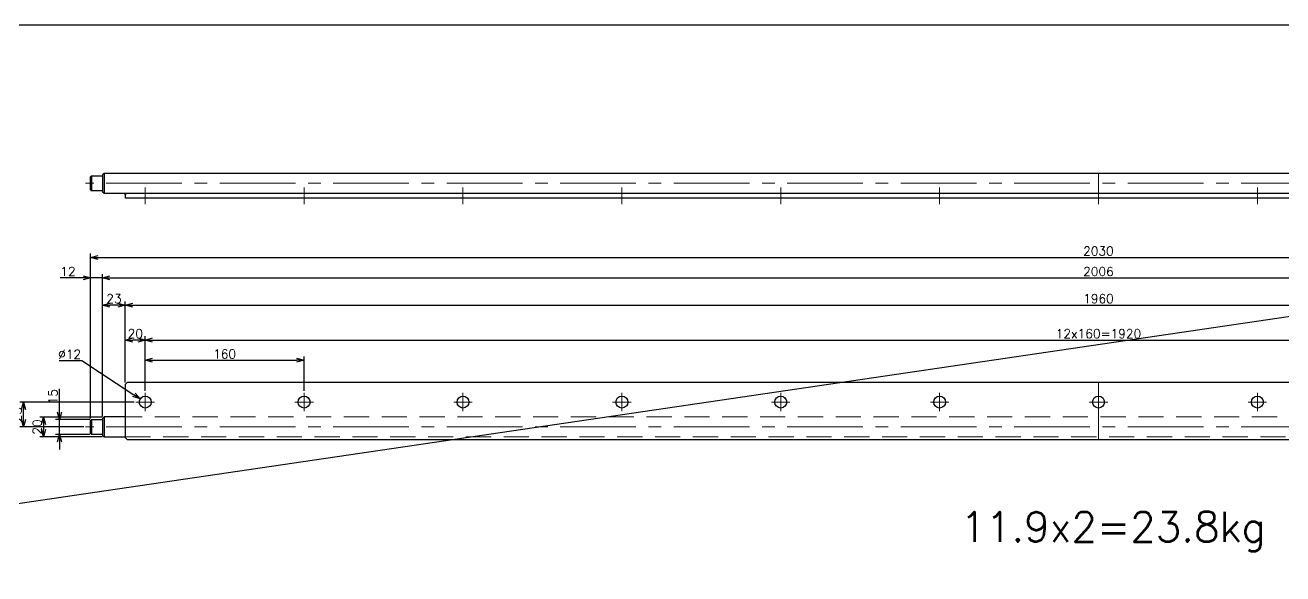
# Model space of a CAD drawing. Header units: millimetres. Extents: x -8731 to 85711, y -14522 to 31379.
# Drawn here: x 29295 to 30561, y 7464 to 8016 of the extents above; entities that cross this region are included whole.
import ezdxf

# ---------------------------------------------------------------- set-up
doc = ezdxf.new("R2010")
doc.units = ezdxf.units.MM
doc.header["$LTSCALE"] = 4
doc.header["$PDMODE"] = 99
doc.header["$PDSIZE"] = 1
doc.linetypes.add('CENTER2', pattern=[28.575, 19.05, -3.175, 3.175, -3.175])
doc.linetypes.add('HIDDEN', pattern=[9.525, 6.35, -3.175])
for name, color, linetype, lineweight in [('04_HIDDEN', 2, 'HIDDEN', 13), ('05_CENTER', 4, 'CENTER2', 13), ('08_DIM', 3, 'Continuous', 13)]:
    doc.layers.add(name, color=color, linetype=linetype, lineweight=lineweight)
doc.layers.add('10_DRAFT', color=8, linetype='Continuous', lineweight=0, plot=False)
doc.styles.add('KSS_TXT', font='txt.shx', dxfattribs={"bigfont": 'extfont2.shx'})
doc.dimstyles.new('KSS_DIM', dxfattribs={"dimscale": 3, "dimtxt": 3, "dimasz": 2.5, "dimexe": 1.25, "dimexo": 0.625, "dimtad": 1, "dimdsep": 46, "dimtxsty": 'KSS_TXT', "dimblk": 'OPEN30', "dimcen": 0, "dimazin": 2, "dimtfac": 0.75, "dimtmove": 0, "dimatfit": 3, "dimldrblk": 'OPEN30', "dimfxl": 1, "dimtolj": 1, "dimarcsym": 0})
doc.dimstyles.new('KSS_DIM$3', dxfattribs={"dimscale": 3, "dimtxt": 3, "dimasz": 2.5, "dimexe": 1.25, "dimexo": 0.625, "dimtad": 1, "dimtih": 1, "dimtoh": 1, "dimdsep": 46, "dimtxsty": 'KSS_TXT', "dimblk": 'OPEN30', "dimcen": 0, "dimazin": 2, "dimtfac": 0.75, "dimtofl": 0, "dimtmove": 0, "dimatfit": 3, "dimldrblk": 'OPEN30', "dimfxl": 1, "dimtolj": 1, "dimarcsym": 0})

# ---------------------------------------------------------------- blocks, each defined once
blk = doc.blocks.new('A$C65B259A8_1_1')
at = {"color": 0}
for p, q in [((-1015, 6.5), (-1014, 7.5)), ((-1015, -6.5), (-1015, 6.5)), ((-1014, 7.5), (-1003, 7.5)), ((-1014, -7.5), (-1015, -6.5)), ((-1003, -7.5), (-1014, -7.5))]:
    blk.add_line(p, q, dxfattribs=at)
for p, q in [((-1014, 7.5), (-1014, -7.5)), ((-1001.5, 10), (-1001.5, -10))]:
    blk.add_line(p, q)
blk.add_lwpolyline([(-978, 45), (978, 45), (980, 43), (980, -11), (978, -13), (-978, -13), (-980, -11), (-980, 43)], close=True, dxfattribs=at)
blk.add_lwpolyline([(-980, 10), (-1001.5, 10), (-1003, 8.5), (-1003, -8.5), (-1001.5, -10), (-980, -10)], dxfattribs=at)
for centre in [(-960, 25), (-800, 25), (-640, 25), (-480, 25), (-320, 25), (-160, 25), (0, 25), (160, 25)]:
    blk.add_circle(centre, 6, dxfattribs=at)
at = {"layer": '04_HIDDEN'}
for points in [[(980, 10), (-980, 10)], [(-980, -10), (980, -10)]]:
    blk.add_lwpolyline(points, dxfattribs=at)
at = {"layer": '05_CENTER'}
for p, q in [((-960, 15.7), (-960, 34.3)), ((-800, 15.7), (-800, 34.3)), ((-640, 15.7), (-640, 34.3)), ((-480, 15.7), (-480, 34.3)), ((-320, 15.7), (-320, 34.3)), ((-160, 15.7), (-160, 34.3)), ((0, 15.7), (0, 34.3)), ((160, 15.7), (160, 34.3)), ((-950.7, 25), (-969.3, 25)), ((-790.7, 25), (-809.3, 25)), ((-630.7, 25), (-649.3, 25)), ((-470.7, 25), (-489.3, 25)), ((-310.7, 25), (-329.3, 25)), ((-150.7, 25), (-169.3, 25)), ((9.3, 25), (-9.3, 25)), ((150.7, 25), (169.3, 25)), ((1020.1, 0), (-1020.1, 0))]:
    blk.add_line(p, q, dxfattribs=at)
at = {"layer": '10_DRAFT'}
blk.add_line((0, 45), (0, -13), dxfattribs=at)
blk = doc.blocks.new('_Open30')
at = {"color": 0, "linetype": 'ByBlock', "lineweight": -2}
for p, q in [((-1, 0.27), (0, 0)), ((0, 0), (-1, -0.27)), ((0, 0), (-1, 0))]:
    blk.add_line(p, q, dxfattribs=at)
blk = doc.blocks.new('*D3219')
at = {"layer": '08_DIM', "color": 0, "lineweight": -2, "transparency": 16777216}
for p, q in [((29329.3, 7627), (29329.3, 7650.3)), ((29359.9, 7619.5), (29325.5, 7619.5)), ((29329.3, 7604.5), (29329.3, 7619.5)), ((29359.9, 7604.5), (29325.5, 7604.5)), ((29329.3, 7597), (29329.3, 7589.5))]:
    blk.add_line(p, q, dxfattribs=at)
at = {"layer": 'Defpoints', "color": 0, "transparency": 16777216}
for p in [(29329.3, 7619.5), (29361.7, 7619.5), (29361.7, 7604.5)]:
    blk.add_point(p, dxfattribs=at)
at = {"layer": '08_DIM', "color": 0, "lineweight": -2, "transparency": 16777216, "xscale": 7.5, "yscale": 7.5, "zscale": 7.5}
for p, rotation in [((29329.3, 7619.5), 270), ((29329.3, 7604.5), 90)]:
    blk.add_blockref('_Open30', p, dxfattribs=dict(at, rotation=rotation))
at = {"layer": '08_DIM', "color": 0, "transparency": 16777216, "insert": (29322.9, 7642.4), "char_height": 9, "attachment_point": 5, "rotation": 90, "style": 'KSS_TXT'}
blk.add_mtext('\\A1;15', dxfattribs=at)
blk = doc.blocks.new('*D3220')
at = {"layer": '08_DIM', "color": 0, "lineweight": -2, "transparency": 16777216}
for p, q in [((29372.4, 7622), (29309.5, 7622)), ((29313.3, 7614.5), (29313.3, 7609.5)), ((29372.4, 7602), (29309.5, 7602))]:
    blk.add_line(p, q, dxfattribs=at)
at = {"layer": 'Defpoints', "color": 0, "transparency": 16777216}
for p in [(29374.2, 7622), (29313.3, 7602), (29374.2, 7602)]:
    blk.add_point(p, dxfattribs=at)
at = {"layer": '08_DIM', "color": 0, "lineweight": -2, "transparency": 16777216, "xscale": 7.5, "yscale": 7.5, "zscale": 7.5}
for p, rotation in [((29313.3, 7622), 90), ((29313.3, 7602), 270)]:
    blk.add_blockref('_Open30', p, dxfattribs=dict(at, rotation=rotation))
at = {"layer": '08_DIM', "color": 0, "transparency": 16777216, "insert": (29306.9, 7612), "char_height": 9, "attachment_point": 5, "rotation": 90, "style": 'KSS_TXT'}
blk.add_mtext('\\A1;20', dxfattribs=at)
blk = doc.blocks.new('A$C6BE42790_1_1')
at = {"color": 0}
for p, q in [((-1015, 6.5), (-1014, 7.5)), ((-1015, -6.5), (-1015, 6.5)), ((-1014, 7.5), (-1003, 7.5)), ((-1001.5, 10), (-1001.5, -10)), ((-1014, -7.5), (-1015, -6.5)), ((-1003, -7.5), (-1014, -7.5))]:
    blk.add_line(p, q, dxfattribs=at)
blk.add_line((-1014, 7.5), (-1014, -7.5))
for points in [[(-1001.5, -10), (1001.5, -10), (1003, -8.5), (1003, 8.5), (1001.5, 10), (-1001.5, 10), (-1003, 8.5), (-1003, -8.5)], [(-980, -10), (980, -10), (980, -15), (-980, -15)]]:
    blk.add_lwpolyline(points, close=True, dxfattribs=at)
at = {"color": 3}
blk.add_lwpolyline([(-980, -10), (-980, -11.5), (-980, -11.5), (-981.5, -10)], close=True, dxfattribs=at)
at = {"layer": '05_CENTER'}
for p, q in [((1020.1, 0), (-1020.1, 0)), ((-960, -20.8), (-960, -4.2)), ((-800, -20.8), (-800, -4.2)), ((-640, -20.8), (-640, -4.2)), ((-480, -20.8), (-480, -4.2)), ((-320, -20.8), (-320, -4.2)), ((-160, -20.8), (-160, -4.2)), ((0, -20.8), (0, -4.2)), ((160, -20.8), (160, -4.2))]:
    blk.add_line(p, q, dxfattribs=at)
at = {"layer": '10_DRAFT'}
blk.add_line((0, -15), (0, 10), dxfattribs=at)
blk = doc.blocks.new('*D3221')
at = {"layer": '08_DIM', "color": 0, "lineweight": -2, "transparency": 16777216}
for p, q in [((29415.7, 7648.3), (29415.7, 7682.8)), ((29423.2, 7679.1), (29568.2, 7679.1)), ((29575.7, 7648.3), (29575.7, 7682.8))]:
    blk.add_line(p, q, dxfattribs=at)
at = {"layer": 'Defpoints', "color": 0, "transparency": 16777216}
for p in [(29575.7, 7679.1), (29415.7, 7646.4), (29575.7, 7646.4)]:
    blk.add_point(p, dxfattribs=at)
at = {"layer": '08_DIM', "color": 0, "lineweight": -2, "transparency": 16777216, "xscale": 7.5, "yscale": 7.5, "zscale": 7.5, "rotation": 180}
blk.add_blockref('_Open30', (29415.7, 7679.1), dxfattribs=at)
at = {"layer": '08_DIM', "color": 0, "lineweight": -2, "transparency": 16777216, "xscale": 7.5, "yscale": 7.5, "zscale": 7.5}
blk.add_blockref('_Open30', (29575.7, 7679.1), dxfattribs=at)
at = {"layer": '08_DIM', "color": 0, "transparency": 16777216, "insert": (29495.7, 7685.4), "char_height": 9, "attachment_point": 5, "style": 'KSS_TXT'}
blk.add_mtext('\\A1;160', dxfattribs=at)
blk = doc.blocks.new('*D3222')
at = {"layer": '08_DIM', "color": 0, "lineweight": -2, "transparency": 16777216}
for p, q in [((29395.7, 7656.9), (29395.7, 7703.3)), ((29415.7, 7648.3), (29415.7, 7703.3)), ((29408.2, 7699.5), (29403.2, 7699.5))]:
    blk.add_line(p, q, dxfattribs=at)
at = {"layer": 'Defpoints', "color": 0, "transparency": 16777216}
for p in [(29395.7, 7699.5), (29395.7, 7655), (29415.7, 7646.4)]:
    blk.add_point(p, dxfattribs=at)
at = {"layer": '08_DIM', "color": 0, "lineweight": -2, "transparency": 16777216, "xscale": 7.5, "yscale": 7.5, "zscale": 7.5, "rotation": 180}
blk.add_blockref('_Open30', (29395.7, 7699.5), dxfattribs=at)
at = {"layer": '08_DIM', "color": 0, "lineweight": -2, "transparency": 16777216, "xscale": 7.5, "yscale": 7.5, "zscale": 7.5}
blk.add_blockref('_Open30', (29415.7, 7699.5), dxfattribs=at)
at = {"layer": '08_DIM', "color": 0, "transparency": 16777216, "insert": (29405.7, 7705.9), "char_height": 9, "attachment_point": 5, "style": 'KSS_TXT'}
blk.add_mtext('\\A1;20', dxfattribs=at)
blk = doc.blocks.new('*D3223')
at = {"layer": '08_DIM', "color": 0, "lineweight": -2, "transparency": 16777216}
for p, q in [((29415.7, 7648.3), (29415.7, 7703.3)), ((31335.7, 7648.3), (31335.7, 7703.3)), ((29423.2, 7699.5), (31328.2, 7699.5))]:
    blk.add_line(p, q, dxfattribs=at)
at = {"layer": 'Defpoints', "color": 0, "transparency": 16777216}
for p in [(31335.7, 7699.5), (29415.7, 7646.4), (31335.7, 7646.4)]:
    blk.add_point(p, dxfattribs=at)
at = {"layer": '08_DIM', "color": 0, "lineweight": -2, "transparency": 16777216, "xscale": 7.5, "yscale": 7.5, "zscale": 7.5, "rotation": 180}
blk.add_blockref('_Open30', (29415.7, 7699.5), dxfattribs=at)
at = {"layer": '08_DIM', "color": 0, "lineweight": -2, "transparency": 16777216, "xscale": 7.5, "yscale": 7.5, "zscale": 7.5}
blk.add_blockref('_Open30', (31335.7, 7699.5), dxfattribs=at)
at = {"layer": '08_DIM', "color": 0, "transparency": 16777216, "insert": (30375.7, 7705.9), "char_height": 9, "attachment_point": 5, "style": 'KSS_TXT'}
blk.add_mtext('\\A1;12x160=1920', dxfattribs=at)
blk = doc.blocks.new('*D3224')
at = {"layer": '08_DIM', "color": 0, "lineweight": -2, "transparency": 16777216}
for p, q in [((29395.7, 7656.9), (29395.7, 7738.4)), ((29403.2, 7734.7), (31348.2, 7734.7)), ((31355.7, 7656.9), (31355.7, 7738.4))]:
    blk.add_line(p, q, dxfattribs=at)
at = {"layer": 'Defpoints', "color": 0, "transparency": 16777216}
for p in [(31355.7, 7734.7), (29395.7, 7655), (31355.7, 7655)]:
    blk.add_point(p, dxfattribs=at)
at = {"layer": '08_DIM', "color": 0, "lineweight": -2, "transparency": 16777216, "xscale": 7.5, "yscale": 7.5, "zscale": 7.5, "rotation": 180}
blk.add_blockref('_Open30', (29395.7, 7734.7), dxfattribs=at)
at = {"layer": '08_DIM', "color": 0, "lineweight": -2, "transparency": 16777216, "xscale": 7.5, "yscale": 7.5, "zscale": 7.5}
blk.add_blockref('_Open30', (31355.7, 7734.7), dxfattribs=at)
at = {"layer": '08_DIM', "color": 0, "transparency": 16777216, "insert": (30375.7, 7741.1), "char_height": 9, "attachment_point": 5, "style": 'KSS_TXT'}
blk.add_mtext('\\A1;1960', dxfattribs=at)
blk = doc.blocks.new('*D3225')
at = {"layer": '08_DIM', "color": 0, "lineweight": -2, "transparency": 16777216}
for p, q in [((29404.5, 7637), (29289.3, 7637)), ((29293.1, 7619.5), (29293.1, 7629.5)), ((29353.8, 7612), (29289.3, 7612))]:
    blk.add_line(p, q, dxfattribs=at)
at = {"layer": 'Defpoints', "color": 0, "transparency": 16777216}
for p in [(29293.1, 7637), (29406.4, 7637), (29355.6, 7612)]:
    blk.add_point(p, dxfattribs=at)
at = {"layer": '08_DIM', "color": 0, "lineweight": -2, "transparency": 16777216, "xscale": 7.5, "yscale": 7.5, "zscale": 7.5}
for p, rotation in [((29293.1, 7637), 90), ((29293.1, 7612), 270)]:
    blk.add_blockref('_Open30', p, dxfattribs=dict(at, rotation=rotation))
at = {"layer": '08_DIM', "color": 0, "transparency": 16777216, "insert": (29286.7, 7624.5), "char_height": 9, "attachment_point": 5, "rotation": 90, "style": 'KSS_TXT'}
blk.add_mtext('\\A1;25', dxfattribs=at)
blk = doc.blocks.new('*D3226')
at = {"layer": '08_DIM', "color": 0, "lineweight": -2, "transparency": 16777216}
for p, q in [((29329.1, 7678.8), (29351.9, 7678.8)), ((29351.9, 7678.8), (29404.4, 7644.4))]:
    blk.add_line(p, q, dxfattribs=at)
at = {"layer": 'Defpoints', "color": 0, "transparency": 16777216}
for p in [(29410.7, 7640.3), (29420.8, 7633.8)]:
    blk.add_point(p, dxfattribs=at)
at = {"layer": '08_DIM', "color": 0, "lineweight": -2, "transparency": 16777216, "xscale": 7.5, "yscale": 7.5, "zscale": 7.5, "rotation": 326.7816834107629}
blk.add_blockref('_Open30', (29410.7, 7640.3), dxfattribs=at)
at = {"layer": '08_DIM', "color": 0, "transparency": 16777216, "insert": (29339.6, 7685.2), "char_height": 9, "attachment_point": 5, "style": 'KSS_TXT'}
blk.add_mtext('\\A1;%%C12', dxfattribs=at)
blk = doc.blocks.new('*D3227')
at = {"layer": '08_DIM', "color": 0, "lineweight": -2, "transparency": 16777216}
for p, q in [((29360.7, 7620.4), (29360.7, 7765.8)), ((29372.7, 7622.4), (29372.7, 7765.8)), ((29353.2, 7762), (29330, 7762)), ((29372.7, 7762), (29360.7, 7762)), ((29380.2, 7762), (29387.7, 7762))]:
    blk.add_line(p, q, dxfattribs=at)
at = {"layer": 'Defpoints', "color": 0, "transparency": 16777216}
for p in [(29360.7, 7762), (29360.7, 7618.5), (29372.7, 7620.5)]:
    blk.add_point(p, dxfattribs=at)
at = {"layer": '08_DIM', "color": 0, "lineweight": -2, "transparency": 16777216, "xscale": 7.5, "yscale": 7.5, "zscale": 7.5}
blk.add_blockref('_Open30', (29360.7, 7762), dxfattribs=at)
at = {"layer": '08_DIM', "color": 0, "lineweight": -2, "transparency": 16777216, "xscale": 7.5, "yscale": 7.5, "zscale": 7.5, "rotation": 180}
blk.add_blockref('_Open30', (29372.7, 7762), dxfattribs=at)
at = {"layer": '08_DIM', "color": 0, "transparency": 16777216, "insert": (29337.9, 7768.4), "char_height": 9, "attachment_point": 5, "style": 'KSS_TXT'}
blk.add_mtext('\\A1;12', dxfattribs=at)
blk = doc.blocks.new('*D3228')
at = {"layer": '08_DIM', "color": 0, "lineweight": -2, "transparency": 16777216}
for p, q in [((29372.7, 7622.4), (29372.7, 7765.8)), ((31378.7, 7622.4), (31378.7, 7765.8)), ((29380.2, 7762), (31371.2, 7762))]:
    blk.add_line(p, q, dxfattribs=at)
at = {"layer": 'Defpoints', "color": 0, "transparency": 16777216}
for p in [(31378.7, 7762), (29372.7, 7620.5), (31378.7, 7620.5)]:
    blk.add_point(p, dxfattribs=at)
at = {"layer": '08_DIM', "color": 0, "lineweight": -2, "transparency": 16777216, "xscale": 7.5, "yscale": 7.5, "zscale": 7.5, "rotation": 180}
blk.add_blockref('_Open30', (29372.7, 7762), dxfattribs=at)
at = {"layer": '08_DIM', "color": 0, "lineweight": -2, "transparency": 16777216, "xscale": 7.5, "yscale": 7.5, "zscale": 7.5}
blk.add_blockref('_Open30', (31378.7, 7762), dxfattribs=at)
at = {"layer": '08_DIM', "color": 0, "transparency": 16777216, "insert": (30375.7, 7768.4), "char_height": 9, "attachment_point": 5, "style": 'KSS_TXT'}
blk.add_mtext('\\A1;2006', dxfattribs=at)
blk = doc.blocks.new('*D3229')
at = {"layer": '08_DIM', "color": 0, "lineweight": -2, "transparency": 16777216}
for p, q in [((29372.7, 7622.4), (29372.7, 7738.4)), ((29388.2, 7734.7), (29380.2, 7734.7)), ((29395.7, 7656.9), (29395.7, 7738.4))]:
    blk.add_line(p, q, dxfattribs=at)
at = {"layer": 'Defpoints', "color": 0, "transparency": 16777216}
for p in [(29372.7, 7734.7), (29395.7, 7655), (29372.7, 7620.5)]:
    blk.add_point(p, dxfattribs=at)
at = {"layer": '08_DIM', "color": 0, "lineweight": -2, "transparency": 16777216, "xscale": 7.5, "yscale": 7.5, "zscale": 7.5, "rotation": 180}
blk.add_blockref('_Open30', (29372.7, 7734.7), dxfattribs=at)
at = {"layer": '08_DIM', "color": 0, "lineweight": -2, "transparency": 16777216, "xscale": 7.5, "yscale": 7.5, "zscale": 7.5}
blk.add_blockref('_Open30', (29395.7, 7734.7), dxfattribs=at)
at = {"layer": '08_DIM', "color": 0, "transparency": 16777216, "insert": (29384.2, 7741.1), "char_height": 9, "attachment_point": 5, "style": 'KSS_TXT'}
blk.add_mtext('\\A1;23', dxfattribs=at)
blk = doc.blocks.new('*D3258')
at = {"layer": '08_DIM', "color": 0, "lineweight": -2, "transparency": 16777216}
for p, q in [((29360.7, 7620.4), (29360.7, 7786.4)), ((29368.2, 7782.6), (31383.2, 7782.6)), ((31390.7, 7620.4), (31390.7, 7786.4))]:
    blk.add_line(p, q, dxfattribs=at)
at = {"layer": 'Defpoints', "color": 0, "transparency": 16777216}
for p in [(31390.7, 7782.6), (29360.7, 7618.5), (31390.7, 7618.5)]:
    blk.add_point(p, dxfattribs=at)
at = {"layer": '08_DIM', "color": 0, "lineweight": -2, "transparency": 16777216, "xscale": 7.5, "yscale": 7.5, "zscale": 7.5, "rotation": 180}
blk.add_blockref('_Open30', (29360.7, 7782.6), dxfattribs=at)
at = {"layer": '08_DIM', "color": 0, "lineweight": -2, "transparency": 16777216, "xscale": 7.5, "yscale": 7.5, "zscale": 7.5}
blk.add_blockref('_Open30', (31390.7, 7782.6), dxfattribs=at)
at = {"layer": '08_DIM', "color": 0, "transparency": 16777216, "insert": (30375.7, 7789), "char_height": 9, "attachment_point": 5, "style": 'KSS_TXT'}
blk.add_mtext('\\A1;2030', dxfattribs=at)

msp = doc.modelspace()

# ---------------------------------------------------------------- linework, layer by layer
at = {"color": 3}
msp.add_line((31543.93163, 7866.41677), (29137.17926, 7512.69286), dxfattribs=at)
msp.add_lwpolyline([(28626.17252, 4843.1413), (32427.30026, 4843.1413), (32427.30026, 8016.25761), (28626.17252, 8016.25761)], close=True)

# ---------------------------------------------------------------- block references
for name, p in [('A$C6BE42790_1_1', (30375.73456, 7857.13886)), ('A$C65B259A8_1_1', (30375.73456, 7612.04457))]:
    msp.add_blockref(name, p)

# ---------------------------------------------------------------- texts
at = {"layer": '08_DIM', "color": 6, "style": 'KSS_TXT'}
msp.add_text('11.9x2=23.8kg', height=30, dxfattribs=at).set_placement((30236.62149, 7496.57106))

# ---------------------------------------------------------------- dimensions: what is measured, and where the dimension line sits
at = {"layer": '08_DIM'}
for base, p1, p2, picture, middle in [((31390.73456, 7782.60712), (29360.73456, 7618.54457), (31390.73456, 7618.54457), '*D3258', (30375.73456, 7788.98212)), ((29360.73456, 7762.00181), (29372.73456, 7620.54457), (29360.73456, 7618.54457), '*D3227', (29337.85956, 7768.37681)), ((31378.73456, 7762.00181), (29372.73456, 7620.54457), (31378.73456, 7620.54457), '*D3228', (30375.73456, 7768.37681)), ((29372.73456, 7734.67903), (29395.73456, 7655.04457), (29372.73456, 7620.54457), '*D3229', (29384.23456, 7741.05403)), ((31355.73456, 7734.67903), (29395.73456, 7655.04457), (31355.73456, 7655.04457), '*D3224', (30375.73456, 7741.05403)), ((29395.73456, 7699.50749), (29415.73456, 7646.38562), (29395.73456, 7655.04457), '*D3222', (29405.73456, 7705.88249)), ((29575.73456, 7679.05241), (29415.73456, 7646.38562), (29575.73456, 7646.38562), '*D3221', (29495.73456, 7685.42741))]:
    dim = msp.add_linear_dim(base=base, p1=p1, p2=p2, dimstyle='KSS_DIM', override={"dimscale": 3}, dxfattribs=at)
    dim.commit()
    dim.dimension.update_dxf_attribs({"geometry": picture, "text_midpoint": middle})
dim = msp.add_linear_dim(base=(31335.73456, 7699.50749), p1=(29415.73456, 7646.38562), p2=(31335.73456, 7646.38562), text='12x160=<>', dimstyle='KSS_DIM', override={"dimscale": 3}, dxfattribs=at)
dim.commit()
dim.dimension.update_dxf_attribs({"geometry": '*D3223', "text_midpoint": (30375.73456, 7705.88249)})
dim = msp.add_diameter_dim_2p(p1=(29420.75409, 7633.75758), p2=(29410.71502, 7640.33155), dimstyle='KSS_DIM$3', override={"dimscale": 3, "dimpost": '%%C<>'}, dxfattribs=at)
dim.commit()
dim.dimension.update_dxf_attribs({"geometry": '*D3226', "text_midpoint": (29339.55617, 7678.82547), "dimtype": 163})
for base, p1, p2, picture, middle in [((29329.28506, 7619.54457), (29361.73456, 7604.54457), (29361.73456, 7619.54457), '*D3219', (29322.90381, 7642.41957)), ((29293.09537, 7637.04457), (29355.64274, 7612.04457), (29406.39351, 7637.04457), '*D3225', (29286.71412, 7624.54457)), ((29313.26071, 7602.04457), (29374.23456, 7622.04457), (29374.23456, 7602.04457), '*D3220', (29306.88571, 7612.04457))]:
    dim = msp.add_linear_dim(base=base, p1=p1, p2=p2, angle=90, dimstyle='KSS_DIM', override={"dimscale": 3}, dxfattribs=at)
    dim.commit()
    dim.dimension.update_dxf_attribs({"geometry": picture, "text_midpoint": middle})

doc.saveas('drawing.dxf')
